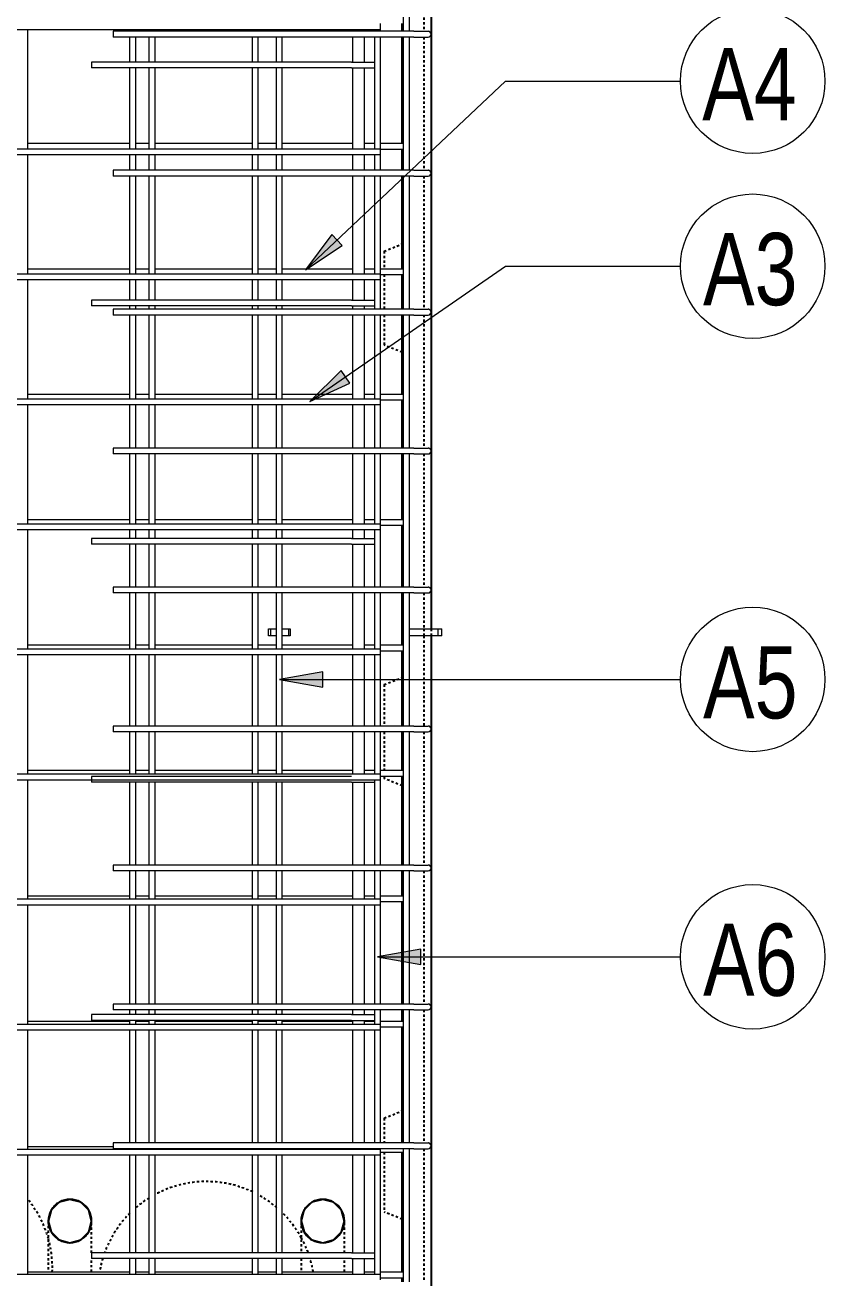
# Model space of a CAD drawing. Header units: millimetres. Extents: x -1209 to 17985, y -2296 to 18684.
# Drawn here: x 2027 to 3134, y -324 to 1411 of the extents above; entities that cross this region are included whole.
import ezdxf

# ---------------------------------------------------------------- set-up
doc = ezdxf.new("R2010")
doc.units = ezdxf.units.MM
doc.linetypes.add('Dash', pattern=[6.36, 3.18, -3.18])
for name, color, linetype, lineweight in [('A-GENM', 13, 'Continuous', 18), ('A-WALL', 113, 'Continuous', 25), ('A-WALL-HDLN', 110, 'Dash', 25), ('S-RBAR', 171, 'Continuous', 18), ('S-RBAR-IDEN', 171, 'Continuous', 9)]:
    doc.layers.add(name, color=color, linetype=linetype, lineweight=lineweight)
doc.styles.add('Nirmala UI Semilight', font='NirmalaS.ttf', dxfattribs={"width": 0.8, "height": 100})

# ---------------------------------------------------------------- blocks, each defined once
blk = doc.blocks.new('RR spread anchor face based - RR-SA-2_5-150-V1-Elevation Front Copy 1')
at = {"layer": 'A-GENM'}
for p, q in [((2363.8, 3050), (2366.3, 3050)), ((2363.8, 3040), (2363.8, 3050)), ((2366.3, 3040), (2363.8, 3040)), ((2366.3, 3050), (2374.7, 3050)), ((2366.3, 3050), (2366.3, 3040)), ((2374.7, 3040), (2366.3, 3040)), ((2382.7, 3050), (2391.3, 3050)), ((2391.3, 3040), (2382.7, 3040)), ((2391.3, 3050), (2393.8, 3050)), ((2391.3, 3050), (2391.3, 3040)), ((2393.8, 3040), (2391.3, 3040)), ((2393.8, 3050), (2393.8, 3040))]:
    blk.add_line(p, q, dxfattribs=at)
blk = doc.blocks.new('RR spread anchor face based - RR-SA-3_0-200-1726827-Elevation Front Copy 1')
at = {"layer": 'A-GENM'}
for p, q in [((2548.8, 3050), (2550.8, 3050)), ((2550.8, 3040), (2548.8, 3040)), ((2558.8, 3050), (2598.8, 3050)), ((2598.8, 3040), (2558.8, 3040)), ((2598.8, 3050), (2603.8, 3050)), ((2598.8, 3040), (2598.8, 3050)), ((2603.8, 3040), (2598.8, 3040)), ((2603.8, 3040), (2603.8, 3050))]:
    blk.add_line(p, q, dxfattribs=at)
blk = doc.blocks.new('M_Rebar Tag_rfa Dimension - ARROW-793927-Elevation Front Copy 1')
at = {"layer": 'S-RBAR-IDEN'}
blk.add_circle((342.6, -931.6), 100, dxfattribs=at)

msp = doc.modelspace()

# ---------------------------------------------------------------- hatches: boundary and pattern name
at = {"layer": 'S-RBAR-IDEN'}
for points in [[(2414.87689, 1071.75264), (2465.80796, 1105.18846), (2451.30072, 1120.59149)], [(2420.96792, 889.53058), (2476.35432, 914.91314), (2464.33277, 932.32565)], [(2378.68346, 504.65906), (2438.68346, 494.07944), (2438.68346, 515.23868)], [(2514.80383, 120.65941), (2574.80383, 110.07979), (2574.80383, 131.23902)]]:
    msp.add_hatch(color=256, dxfattribs=at).paths.add_polyline_path(points)

# ---------------------------------------------------------------- linework, layer by layer
at = {"layer": 'A-WALL'}
for p, q in [((2588.80383, 1590), (2588.80383, 574.9)), ((2548.80383, 1401.84888), (2548.80383, 1412.486)), ((2548.80383, 1246.89312), (2548.80383, 1393.84888)), ((2548.80383, 1209.50253), (2548.80383, 1238.89312)), ((2548.80383, 1073.30025), (2548.80383, 1201.50253)), ((2548.80383, 1017.15619), (2548.80383, 1065.30025)), ((2548.80383, 899.70737), (2548.80383, 1009.15619)), ((2548.80383, 824.80984), (2548.80383, 891.70737)), ((2548.80383, 726.1145), (2548.80383, 816.80984)), ((2548.80383, 632.46349), (2548.80383, 718.1145)), ((2548.80383, 552.52162), (2548.80383, 624.46349)), ((2588.80383, 564.9), (2588.80383, -875.1)), ((2548.80383, 440.11714), (2548.80383, 544.52162)), ((2548.80383, 378.92875), (2548.80383, 432.11714)), ((2548.80383, 247.77079), (2548.80383, 370.92875)), ((2548.80383, 205.33587), (2548.80383, 239.77079)), ((2548.80383, 55.42444), (2548.80383, 197.33587)), ((2548.80383, 31.743), (2548.80383, 47.42444)), ((2548.80383, -136.92191), (2548.80383, 23.743)), ((2548.80383, -315.44275), (2548.80383, -149.84988)), ((2548.80383, -329.26826), (2548.80383, -323.44275))]:
    msp.add_line(p, q, dxfattribs=at)
at = {"layer": 'A-WALL', "flags": 128}
for points in [[(2088.8071, -215), (2073.77259, -219.03919), (2062.78657, -230.06909), (2058.8071, -245)], [(2118.8071, -245), (2114.76791, -229.96549), (2103.73801, -218.97947), (2088.8071, -215)], [(2438.8071, -215), (2423.77259, -219.03919), (2412.78657, -230.06909), (2408.8071, -245)], [(2468.8071, -245), (2464.76791, -229.96549), (2453.73801, -218.97947), (2438.8071, -215)], [(2058.8071, -245), (2062.84629, -260.03451), (2073.87619, -271.02053), (2088.8071, -275)], [(2088.8071, -275), (2103.84161, -270.96081), (2114.82763, -259.93091), (2118.8071, -245)], [(2118.8071, -250.06082), (2118.8071, -245.13838), (2118.8071, -245)], [(2408.8071, -245), (2412.84629, -260.03451), (2423.87619, -271.02053), (2438.8071, -275)], [(2438.8071, -275), (2453.84161, -270.96081), (2464.82763, -259.93091), (2468.8071, -245)], [(2468.8071, -250.06082), (2468.8071, -245.13838), (2468.8071, -245)]]:
    msp.add_lwpolyline(points, dxfattribs=at)
at = {"layer": 'A-WALL'}
for centre, start, end in [((2088.8071, -245), 120.83030229, 149.6053058), ((2088.8071, -245), 90.72252687, 119.42229601), ((2088.8071, -245), 61.01869337, 89.26639009), ((2088.8071, -245), 30.83105155, 59.6045335), ((2438.8071, -245), 120.83030229, 149.6053058), ((2438.8071, -245), 90.72252687, 119.42229601), ((2438.8071, -245), 61.01869337, 89.26639009), ((2438.8071, -245), 30.83105155, 59.6045335), ((2088.8071, -245), 150.6727618, 179.61937532), ((2088.8071, -245), 0.3777518, 29.77056829), ((2438.8071, -245), 150.6727618, 179.61937532), ((2438.8071, -245), 0.3777518, 29.77056829), ((2088.8071, -245), 180.42457698, 209.72326815), ((2088.8071, -245), 330.71898335, 359.57221129), ((2438.8071, -245), 180.42457698, 209.72326815), ((2438.8071, -245), 330.71898335, 359.57221129), ((2088.8071, -245), 210.81300667, 239.62313313), ((2088.8071, -245), 241.01713814, 269.26797703), ((2088.8071, -245), 270.72093746, 299.42390155), ((2088.8071, -245), 300.81202935, 329.6241405), ((2438.8071, -245), 210.81300667, 239.62313313), ((2438.8071, -245), 241.01713814, 269.26797703), ((2438.8071, -245), 270.72093746, 299.42390155), ((2438.8071, -245), 300.81202935, 329.6241405)]:
    msp.add_arc(centre, 30, start, end, dxfattribs=at)
at = {"layer": 'A-WALL-HDLN'}
for p, q in [((2578.80125, 1586.19523), (2578.80125, 1401.84888)), ((2578.80125, 1393.84888), (2578.80125, 1209.50253)), ((2578.80125, 1201.50253), (2578.80125, 1017.15619)), ((2523.80383, 1097.5), (2548.75422, 1107.48016)), ((2523.80383, 1097.5), (2523.80383, 1073.30025)), ((2523.80383, 1065.30025), (2523.80383, 1017.15619)), ((2523.80383, 1009.15619), (2523.80383, 967.5)), ((2578.80125, 1009.15619), (2578.80125, 824.80984)), ((2548.75422, 957.51984), (2523.80383, 967.5)), ((2578.80125, 816.80984), (2578.80125, 632.46349)), ((2578.80125, 624.46349), (2578.80125, 574.94961)), ((2578.80125, 574.85039), (2578.80125, 564.94961)), ((2588.80383, 574.85039), (2588.80383, 564.94961)), ((2578.80125, 564.85039), (2578.80125, 440.11714)), ((2523.80383, 497.5), (2548.75422, 507.48016)), ((2523.80383, 497.5), (2523.80383, 440.11714)), ((2523.80383, 432.11714), (2523.80383, 378.92875)), ((2578.80125, 432.11714), (2578.80125, 247.77079)), ((2523.80383, 370.92875), (2523.80383, 367.5)), ((2548.75422, 357.51984), (2523.80383, 367.5)), ((2578.80125, 239.77079), (2578.80125, 55.42444)), ((2578.80125, 47.42444), (2578.80125, -136.92191)), ((2523.80383, -102.5), (2548.75422, -92.51984)), ((2523.80383, -102.5), (2523.80383, -136.92191)), ((2523.80383, -149.84988), (2523.80383, -232.5)), ((2578.80125, -144.92191), (2578.80125, -329.26826)), ((2548.75422, -242.48016), (2523.80383, -232.5))]:
    msp.add_line(p, q, dxfattribs=at)
at = {"layer": 'A-WALL-HDLN', "flags": 128}
for points in [[(2058.8071, -245.38007), (2058.8071, -249.10169), (2058.8071, -261.03291), (2058.8071, -279.70613), (2058.8071, -303.41931), (2058.8071, -315.44275)], [(2118.8071, -288.93934), (2118.8071, -283.7275), (2118.8071, -263.98882), (2118.8071, -250.72272), (2118.8071, -250.06314)], [(2408.8071, -245.38007), (2408.8071, -249.10169), (2408.8071, -261.03291), (2408.8071, -279.70613), (2408.8071, -288.93934)], [(2468.8071, -288.93934), (2468.8071, -283.7275), (2468.8071, -263.98882), (2468.8071, -250.72272), (2468.8071, -250.06314)], [(2118.8071, -315.44275), (2118.8071, -308.13961), (2118.8071, -296.93934)], [(2408.8071, -296.93934), (2408.8071, -303.41931), (2408.8071, -315.44275)], [(2468.8071, -315.44275), (2468.8071, -308.13961), (2468.8071, -296.93934)]]:
    msp.add_lwpolyline(points, dxfattribs=at)
at = {"layer": 'A-WALL-HDLN'}
for centre, start, end in [((2277.64454, -340.35275), 64.68296291, 118.37526649), ((1914.41051, -309.94055), 15.52291922, 38.72874407), ((2277.64454, -340.35275), 121.97069946, 130.98376342), ((2277.64454, -340.35275), 49.35866873, 61.36595141), ((2277.64454, -340.35275), 135, 159.77962109), ((2277.64454, -340.35275), 28.77014429, 45.49592703), ((1914.41051, -309.94055), 0, 15.46262192), ((2277.64454, -340.35275), 20.22037891, 28.70984699), ((1914.41051, -309.94055), 357.87411267, 0), ((2277.64454, -340.35275), 163.09663258, 170.37551466), ((2277.64454, -340.35275), 9.62448534, 16.90336742)]:
    msp.add_arc(centre, 150, start, end, dxfattribs=at)
at = {"layer": 'S-RBAR'}
for p, q in [((2550.80383, 1401.84888), (2550.80383, 1586.19523)), ((2558.80383, 1401.84888), (2558.80383, 1586.19523)), ((2518.80383, 1404.46235), (2518.80383, 1412.46235)), ((1547.88007, 1404.46235), (2518.80383, 1404.46235)), ((2030.44272, 1239.37095), (2030.44272, 1404.46235)), ((2564.80383, 1401.84888), (2148.80383, 1401.84888)), ((2148.80383, 1401.84888), (2148.80383, 1393.84888)), ((2564.80383, 1393.84888), (2148.80383, 1393.84888)), ((2171.89642, 1401.84888), (2171.89642, 1404.46235)), ((2171.89642, 1359.3102), (2171.89642, 1393.84888)), ((2179.89642, 1401.84888), (2179.89642, 1404.46235)), ((2179.89642, 1359.3102), (2179.89642, 1393.84888)), ((2198.56309, 1401.84888), (2198.56309, 1404.46235)), ((2198.56309, 1359.3102), (2198.56309, 1393.84888)), ((2206.56309, 1401.84888), (2206.56309, 1404.46235)), ((2206.56309, 1359.3102), (2206.56309, 1393.84888)), ((2341.35013, 1401.84888), (2341.35013, 1404.46235)), ((2341.35013, 1359.3102), (2341.35013, 1393.84888)), ((2349.35013, 1401.84888), (2349.35013, 1404.46235)), ((2349.35013, 1359.3102), (2349.35013, 1393.84888)), ((2374.68346, 1401.84888), (2374.68346, 1404.46235)), ((2374.68346, 1359.3102), (2374.68346, 1393.84888)), ((2382.68346, 1401.84888), (2382.68346, 1404.46235)), ((2382.68346, 1359.3102), (2382.68346, 1393.84888)), ((2480.54964, 1401.84888), (2480.54964, 1404.46235)), ((2480.54964, 1359.3102), (2480.54964, 1393.84888)), ((2496.54964, 1401.84888), (2496.54964, 1404.46235)), ((2496.54964, 1359.3102), (2496.54964, 1393.84888)), ((2510.80383, 1401.84888), (2510.80383, 1404.46235)), ((2510.80383, 1239.37095), (2510.80383, 1393.84888)), ((2518.80383, 1401.84888), (2518.80383, 1404.46235)), ((2518.80383, 1239.37095), (2518.80383, 1393.84888)), ((2550.80383, 1209.50253), (2550.80383, 1393.84888)), ((2558.80383, 1209.50253), (2558.80383, 1393.84888)), ((2564.80383, 1401.84888), (2584.80383, 1401.84888)), ((2564.80383, 1393.84888), (2584.80383, 1393.84888)), ((2478.80383, 1359.3102), (2118.80383, 1359.3102)), ((2118.80383, 1359.3102), (2118.80383, 1351.3102)), ((2478.80383, 1359.3102), (2511.46261, 1359.3102)), ((2478.80383, 1351.3102), (2118.80383, 1351.3102)), ((2171.89642, 1239.37095), (2171.89642, 1351.3102)), ((2179.89642, 1239.37095), (2179.89642, 1351.3102)), ((2198.56309, 1239.37095), (2198.56309, 1351.3102)), ((2206.56309, 1239.37095), (2206.56309, 1351.3102)), ((2341.35013, 1239.37095), (2341.35013, 1351.3102)), ((2349.35013, 1239.37095), (2349.35013, 1351.3102)), ((2374.68346, 1239.37095), (2374.68346, 1351.3102)), ((2382.68346, 1239.37095), (2382.68346, 1351.3102)), ((2478.80383, 1351.3102), (2511.46261, 1351.3102)), ((2480.54964, 1239.37095), (2480.54964, 1351.3102)), ((2496.54964, 1239.37095), (2496.54964, 1351.3102)), ((1540.80383, 1239.37095), (2518.80383, 1239.37095)), ((1546.97699, 1231.37095), (2518.80383, 1231.37095)), ((2030.44272, 1246.89312), (2171.89642, 1246.89312)), ((2030.44272, 1066.27955), (2030.44272, 1231.37095)), ((2171.89642, 1209.50253), (2171.89642, 1231.37095)), ((2179.89642, 1246.89312), (2198.56309, 1246.89312)), ((2179.89642, 1209.50253), (2179.89642, 1231.37095)), ((2198.56309, 1209.50253), (2198.56309, 1231.37095)), ((2206.56309, 1246.89312), (2341.35013, 1246.89312)), ((2206.56309, 1209.50253), (2206.56309, 1231.37095)), ((2341.35013, 1209.50253), (2341.35013, 1231.37095)), ((2349.35013, 1246.89312), (2374.68346, 1246.89312)), ((2349.35013, 1209.50253), (2349.35013, 1231.37095)), ((2374.68346, 1209.50253), (2374.68346, 1231.37095)), ((2382.68346, 1246.89312), (2480.54964, 1246.89312)), ((2382.68346, 1209.50253), (2382.68346, 1231.37095)), ((2480.54964, 1209.50253), (2480.54964, 1231.37095)), ((2496.54964, 1246.89312), (2510.80383, 1246.89312)), ((2496.54964, 1209.50253), (2496.54964, 1231.37095)), ((2510.80383, 1209.50253), (2510.80383, 1231.37095)), ((2518.80383, 1246.89312), (2550.80383, 1246.89312)), ((2518.80383, 1231.37095), (2518.80383, 1239.37095)), ((2518.80383, 1238.89312), (2550.80383, 1238.89312)), ((2518.80383, 1209.50253), (2518.80383, 1231.37095)), ((2564.80383, 1209.50253), (2148.80383, 1209.50253)), ((2148.80383, 1209.50253), (2148.80383, 1201.50253)), ((2564.80383, 1201.50253), (2148.80383, 1201.50253)), ((2171.89642, 1066.27955), (2171.89642, 1201.50253)), ((2179.89642, 1066.27955), (2179.89642, 1201.50253)), ((2198.56309, 1066.27955), (2198.56309, 1201.50253)), ((2206.56309, 1066.27955), (2206.56309, 1201.50253)), ((2341.35013, 1066.27955), (2341.35013, 1201.50253)), ((2349.35013, 1066.27955), (2349.35013, 1201.50253)), ((2374.68346, 1066.27955), (2374.68346, 1201.50253)), ((2382.68346, 1066.27955), (2382.68346, 1201.50253)), ((2480.54964, 1066.27955), (2480.54964, 1201.50253)), ((2496.54964, 1066.27955), (2496.54964, 1201.50253)), ((2510.80383, 1066.27955), (2510.80383, 1201.50253)), ((2518.80383, 1066.27955), (2518.80383, 1201.50253)), ((2550.80383, 1017.15619), (2550.80383, 1201.50253)), ((2558.80383, 1017.15619), (2558.80383, 1201.50253)), ((2564.80383, 1209.50253), (2584.80383, 1209.50253)), ((2564.80383, 1201.50253), (2584.80383, 1201.50253)), ((1540.80383, 1066.27955), (2518.80383, 1066.27955)), ((1540.80383, 1058.27955), (2518.80383, 1058.27955)), ((2030.44272, 1073.30025), (2171.89642, 1073.30025)), ((2030.44272, 893.18816), (2030.44272, 1058.27955)), ((2171.89642, 1029.66029), (2171.89642, 1058.27955)), ((2179.89642, 1073.30025), (2198.56309, 1073.30025)), ((2179.89642, 1029.66029), (2179.89642, 1058.27955)), ((2198.56309, 1029.66029), (2198.56309, 1058.27955)), ((2206.56309, 1073.30025), (2341.35013, 1073.30025)), ((2206.56309, 1029.66029), (2206.56309, 1058.27955)), ((2341.35013, 1029.66029), (2341.35013, 1058.27955)), ((2349.35013, 1073.30025), (2374.68346, 1073.30025)), ((2349.35013, 1029.66029), (2349.35013, 1058.27955)), ((2374.68346, 1029.66029), (2374.68346, 1058.27955)), ((2382.68346, 1073.30025), (2480.54964, 1073.30025)), ((2382.68346, 1029.66029), (2382.68346, 1058.27955)), ((2480.54964, 1029.66029), (2480.54964, 1058.27955)), ((2496.54964, 1073.30025), (2510.80383, 1073.30025)), ((2496.54964, 1029.66029), (2496.54964, 1058.27955)), ((2510.80383, 1017.15619), (2510.80383, 1058.27955)), ((2518.80383, 1073.30025), (2550.80383, 1073.30025)), ((2518.80383, 1058.27955), (2518.80383, 1066.27955)), ((2518.80383, 1065.30025), (2550.80383, 1065.30025)), ((2518.80383, 1017.15619), (2518.80383, 1058.27955)), ((2478.80383, 1029.66029), (2118.80383, 1029.66029)), ((2118.80383, 1029.66029), (2118.80383, 1021.66029)), ((2478.80383, 1029.66029), (2511.46261, 1029.66029)), ((2478.80383, 1021.66029), (2118.80383, 1021.66029)), ((2564.80383, 1017.15619), (2148.80383, 1017.15619)), ((2148.80383, 1017.15619), (2148.80383, 1009.15619)), ((2564.80383, 1009.15619), (2148.80383, 1009.15619)), ((2171.89642, 1017.15619), (2171.89642, 1021.66029)), ((2171.89642, 893.18816), (2171.89642, 1009.15619)), ((2179.89642, 1017.15619), (2179.89642, 1021.66029)), ((2179.89642, 893.18816), (2179.89642, 1009.15619)), ((2198.56309, 1017.15619), (2198.56309, 1021.66029)), ((2198.56309, 893.18816), (2198.56309, 1009.15619)), ((2206.56309, 1017.15619), (2206.56309, 1021.66029)), ((2206.56309, 893.18816), (2206.56309, 1009.15619)), ((2341.35013, 1017.15619), (2341.35013, 1021.66029)), ((2341.35013, 893.18816), (2341.35013, 1009.15619)), ((2349.35013, 1017.15619), (2349.35013, 1021.66029)), ((2349.35013, 893.18816), (2349.35013, 1009.15619)), ((2374.68346, 1017.15619), (2374.68346, 1021.66029)), ((2374.68346, 893.18816), (2374.68346, 1009.15619)), ((2382.68346, 1017.15619), (2382.68346, 1021.66029)), ((2382.68346, 893.18816), (2382.68346, 1009.15619)), ((2478.80383, 1021.66029), (2511.46261, 1021.66029)), ((2480.54964, 1017.15619), (2480.54964, 1021.66029)), ((2480.54964, 893.18816), (2480.54964, 1009.15619)), ((2496.54964, 1017.15619), (2496.54964, 1021.66029)), ((2496.54964, 893.18816), (2496.54964, 1009.15619)), ((2510.80383, 893.18816), (2510.80383, 1009.15619)), ((2518.80383, 893.18816), (2518.80383, 1009.15619)), ((2550.80383, 824.80984), (2550.80383, 1009.15619)), ((2558.80383, 824.80984), (2558.80383, 1009.15619)), ((2564.80383, 1017.15619), (2584.80383, 1017.15619)), ((2564.80383, 1009.15619), (2584.80383, 1009.15619)), ((1540.80383, 893.18816), (2518.80383, 893.18816)), ((1540.80383, 885.18816), (2518.80383, 885.18816)), ((2030.44272, 899.70737), (2171.89642, 899.70737)), ((2030.44272, 720.09676), (2030.44272, 885.18816)), ((2171.89642, 824.80984), (2171.89642, 885.18816)), ((2179.89642, 899.70737), (2198.56309, 899.70737)), ((2179.89642, 824.80984), (2179.89642, 885.18816)), ((2198.56309, 824.80984), (2198.56309, 885.18816)), ((2206.56309, 899.70737), (2341.35013, 899.70737)), ((2206.56309, 824.80984), (2206.56309, 885.18816)), ((2341.35013, 824.80984), (2341.35013, 885.18816)), ((2349.35013, 899.70737), (2374.68346, 899.70737)), ((2349.35013, 824.80984), (2349.35013, 885.18816)), ((2374.68346, 824.80984), (2374.68346, 885.18816)), ((2382.68346, 899.70737), (2480.54964, 899.70737)), ((2382.68346, 824.80984), (2382.68346, 885.18816)), ((2480.54964, 824.80984), (2480.54964, 885.18816)), ((2496.54964, 899.70737), (2510.80383, 899.70737)), ((2496.54964, 824.80984), (2496.54964, 885.18816)), ((2510.80383, 824.80984), (2510.80383, 885.18816)), ((2518.80383, 899.70737), (2550.80383, 899.70737)), ((2518.80383, 885.18816), (2518.80383, 893.18816)), ((2518.80383, 891.70737), (2550.80383, 891.70737)), ((2518.80383, 824.80984), (2518.80383, 885.18816)), ((2564.80383, 824.80984), (2148.80383, 824.80984)), ((2148.80383, 824.80984), (2148.80383, 816.80984)), ((2564.80383, 816.80984), (2148.80383, 816.80984)), ((2171.89642, 720.09676), (2171.89642, 816.80984)), ((2179.89642, 720.09676), (2179.89642, 816.80984)), ((2198.56309, 720.09676), (2198.56309, 816.80984)), ((2206.56309, 720.09676), (2206.56309, 816.80984)), ((2341.35013, 720.09676), (2341.35013, 816.80984)), ((2349.35013, 720.09676), (2349.35013, 816.80984)), ((2374.68346, 720.09676), (2374.68346, 816.80984)), ((2382.68346, 720.09676), (2382.68346, 816.80984)), ((2480.54964, 720.09676), (2480.54964, 816.80984)), ((2496.54964, 720.09676), (2496.54964, 816.80984)), ((2510.80383, 720.09676), (2510.80383, 816.80984)), ((2518.80383, 720.09676), (2518.80383, 816.80984)), ((2550.80383, 632.46349), (2550.80383, 816.80984)), ((2558.80383, 632.46349), (2558.80383, 816.80984)), ((2564.80383, 824.80984), (2584.80383, 824.80984)), ((2564.80383, 816.80984), (2584.80383, 816.80984)), ((1540.80383, 720.09676), (2518.80383, 720.09676)), ((1540.80383, 712.09676), (2518.80383, 712.09676)), ((2030.44272, 726.1145), (2171.89642, 726.1145)), ((2030.44272, 547.00536), (2030.44272, 712.09676)), ((2171.89642, 700.01039), (2171.89642, 712.09676)), ((2179.89642, 726.1145), (2198.56309, 726.1145)), ((2179.89642, 700.01039), (2179.89642, 712.09676)), ((2198.56309, 700.01039), (2198.56309, 712.09676)), ((2206.56309, 726.1145), (2341.35013, 726.1145)), ((2206.56309, 700.01039), (2206.56309, 712.09676)), ((2341.35013, 700.01039), (2341.35013, 712.09676)), ((2349.35013, 726.1145), (2374.68346, 726.1145)), ((2349.35013, 700.01039), (2349.35013, 712.09676)), ((2374.68346, 700.01039), (2374.68346, 712.09676)), ((2382.68346, 726.1145), (2480.54964, 726.1145)), ((2382.68346, 700.01039), (2382.68346, 712.09676)), ((2480.54964, 700.01039), (2480.54964, 712.09676)), ((2496.54964, 726.1145), (2510.80383, 726.1145)), ((2496.54964, 700.01039), (2496.54964, 712.09676)), ((2510.80383, 632.46349), (2510.80383, 712.09676)), ((2518.80383, 726.1145), (2550.80383, 726.1145)), ((2518.80383, 712.09676), (2518.80383, 720.09676)), ((2518.80383, 718.1145), (2550.80383, 718.1145)), ((2518.80383, 632.46349), (2518.80383, 712.09676)), ((2478.80383, 700.01039), (2118.80383, 700.01039)), ((2118.80383, 700.01039), (2118.80383, 692.01039)), ((2478.80383, 700.01039), (2511.46261, 700.01039)), ((2478.80383, 692.01039), (2118.80383, 692.01039)), ((2171.89642, 632.46349), (2171.89642, 692.01039)), ((2179.89642, 632.46349), (2179.89642, 692.01039)), ((2198.56309, 632.46349), (2198.56309, 692.01039)), ((2206.56309, 632.46349), (2206.56309, 692.01039)), ((2341.35013, 632.46349), (2341.35013, 692.01039)), ((2349.35013, 632.46349), (2349.35013, 692.01039)), ((2374.68346, 632.46349), (2374.68346, 692.01039)), ((2382.68346, 632.46349), (2382.68346, 692.01039)), ((2478.80383, 692.01039), (2511.46261, 692.01039)), ((2480.54964, 632.46349), (2480.54964, 691.73298)), ((2496.54964, 632.46349), (2496.54964, 691.73298)), ((2564.80383, 632.46349), (2148.80383, 632.46349)), ((2148.80383, 632.46349), (2148.80383, 624.46349)), ((2564.80383, 624.46349), (2148.80383, 624.46349)), ((2171.89642, 547.00536), (2171.89642, 624.46349)), ((2179.89642, 547.00536), (2179.89642, 624.46349)), ((2198.56309, 547.00536), (2198.56309, 624.46349)), ((2206.56309, 547.00536), (2206.56309, 624.46349)), ((2341.35013, 547.00536), (2341.35013, 624.46349)), ((2349.35013, 547.00536), (2349.35013, 624.46349)), ((2374.68346, 547.00536), (2374.68346, 624.46349)), ((2382.68346, 547.00536), (2382.68346, 624.46349)), ((2480.54964, 547.00536), (2480.54964, 624.46349)), ((2496.54964, 547.00536), (2496.54964, 624.46349)), ((2510.80383, 547.00536), (2510.80383, 624.46349)), ((2518.80383, 547.00536), (2518.80383, 624.46349)), ((2550.80383, 440.11714), (2550.80383, 624.46349)), ((2558.80383, 440.11714), (2558.80383, 624.46349)), ((2564.80383, 632.46349), (2584.80383, 632.46349)), ((2564.80383, 624.46349), (2584.80383, 624.46349)), ((1540.80383, 547.00536), (2518.80383, 547.00536)), ((1540.80383, 539.00536), (2518.80383, 539.00536)), ((2030.44272, 552.52162), (2171.89642, 552.52162)), ((2030.44272, 373.91397), (2030.44272, 539.00536)), ((2171.89642, 440.11714), (2171.89642, 539.00536)), ((2179.89642, 552.52162), (2198.56309, 552.52162)), ((2179.89642, 440.11714), (2179.89642, 539.00536)), ((2198.56309, 440.11714), (2198.56309, 539.00536)), ((2206.56309, 552.52162), (2341.35013, 552.52162)), ((2206.56309, 440.11714), (2206.56309, 539.00536)), ((2341.35013, 440.11714), (2341.35013, 539.00536)), ((2349.35013, 552.52162), (2374.68346, 552.52162)), ((2349.35013, 440.11714), (2349.35013, 539.00536)), ((2374.68346, 440.11714), (2374.68346, 539.00536)), ((2382.68346, 552.52162), (2480.54964, 552.52162)), ((2382.68346, 440.11714), (2382.68346, 539.00536)), ((2480.54964, 440.11714), (2480.54964, 539.00536)), ((2496.54964, 552.52162), (2510.80383, 552.52162)), ((2496.54964, 440.11714), (2496.54964, 539.00536)), ((2510.80383, 440.11714), (2510.80383, 539.00536)), ((2518.80383, 552.52162), (2550.80383, 552.52162)), ((2518.80383, 539.00536), (2518.80383, 547.00536)), ((2518.80383, 544.52162), (2550.80383, 544.52162)), ((2518.80383, 440.11714), (2518.80383, 539.00536)), ((2564.80383, 440.11714), (2148.80383, 440.11714)), ((2148.80383, 440.11714), (2148.80383, 432.11714)), ((2564.80383, 440.11714), (2584.80383, 440.11714)), ((2564.80383, 432.11714), (2148.80383, 432.11714)), ((2171.89642, 373.91397), (2171.89642, 432.11714)), ((2179.89642, 373.91397), (2179.89642, 432.11714)), ((2198.56309, 373.91397), (2198.56309, 432.11714)), ((2206.56309, 373.91397), (2206.56309, 432.11714)), ((2341.35013, 373.91397), (2341.35013, 432.11714)), ((2349.35013, 373.91397), (2349.35013, 432.11714)), ((2374.68346, 373.91397), (2374.68346, 432.11714)), ((2382.68346, 373.91397), (2382.68346, 432.11714)), ((2480.54964, 373.91397), (2480.54964, 432.11714)), ((2496.54964, 373.91397), (2496.54964, 432.11714)), ((2510.80383, 373.91397), (2510.80383, 432.11714)), ((2518.80383, 373.91397), (2518.80383, 432.11714)), ((2550.80383, 247.77079), (2550.80383, 432.11714)), ((2558.80383, 247.77079), (2558.80383, 432.11714)), ((2564.80383, 432.11714), (2584.80383, 432.11714)), ((1540.80383, 373.91397), (2518.80383, 373.91397)), ((1540.80383, 365.91397), (2518.80383, 365.91397)), ((2030.44272, 378.92875), (2171.89642, 378.92875)), ((2030.44272, 200.82257), (2030.44272, 365.91397)), ((2478.80383, 370.36048), (2118.80383, 370.36048)), ((2118.80383, 370.36048), (2118.80383, 362.36048)), ((2179.89642, 378.92875), (2198.56309, 378.92875)), ((2206.56309, 378.92875), (2341.35013, 378.92875)), ((2349.35013, 378.92875), (2374.68346, 378.92875)), ((2382.68346, 378.92875), (2480.54964, 378.92875)), ((2496.54964, 378.92875), (2510.80383, 378.92875)), ((2510.80383, 247.77079), (2510.80383, 365.91397)), ((2518.80383, 378.92875), (2550.80383, 378.92875)), ((2518.80383, 365.91397), (2518.80383, 373.91397)), ((2518.80383, 370.92875), (2550.80383, 370.92875)), ((2518.80383, 247.77079), (2518.80383, 365.91397)), ((2478.80383, 362.36048), (2118.80383, 362.36048)), ((2171.89642, 247.77079), (2171.89642, 362.36048)), ((2179.89642, 247.77079), (2179.89642, 362.36048)), ((2198.56309, 247.77079), (2198.56309, 362.36048)), ((2206.56309, 247.77079), (2206.56309, 362.36048)), ((2341.35013, 247.77079), (2341.35013, 362.36048)), ((2349.35013, 247.77079), (2349.35013, 362.36048)), ((2374.68346, 247.77079), (2374.68346, 362.36048)), ((2382.68346, 247.77079), (2382.68346, 362.36048)), ((2478.80383, 362.36048), (2511.46261, 362.36048)), ((2480.54964, 247.77079), (2480.54964, 362.36048)), ((2496.54964, 247.77079), (2496.54964, 362.36048)), ((2564.80383, 247.77079), (2148.80383, 247.77079)), ((2148.80383, 247.77079), (2148.80383, 239.77079)), ((2564.80383, 247.77079), (2584.80383, 247.77079)), ((2564.80383, 239.77079), (2148.80383, 239.77079)), ((2171.89642, 200.82257), (2171.89642, 239.77079)), ((2179.89642, 200.82257), (2179.89642, 239.77079)), ((2198.56309, 200.82257), (2198.56309, 239.77079)), ((2206.56309, 200.82257), (2206.56309, 239.77079)), ((2341.35013, 200.82257), (2341.35013, 239.77079)), ((2349.35013, 200.82257), (2349.35013, 239.77079)), ((2374.68346, 200.82257), (2374.68346, 239.77079)), ((2382.68346, 200.82257), (2382.68346, 239.77079)), ((2480.54964, 200.82257), (2480.54964, 239.77079)), ((2496.54964, 200.82257), (2496.54964, 239.77079)), ((2510.80383, 200.82257), (2510.80383, 239.77079)), ((2518.80383, 200.82257), (2518.80383, 239.77079)), ((2550.80383, 55.42444), (2550.80383, 239.77079)), ((2558.80383, 55.42444), (2558.80383, 239.77079)), ((2564.80383, 239.77079), (2584.80383, 239.77079)), ((1540.80383, 200.82257), (2518.80383, 200.82257)), ((1540.80383, 192.82257), (2518.80383, 192.82257)), ((2030.44272, 205.33587), (2171.89642, 205.33587)), ((2030.44272, 27.73117), (2030.44272, 192.82257)), ((2171.89642, 55.42444), (2171.89642, 192.82257)), ((2179.89642, 205.33587), (2198.56309, 205.33587)), ((2179.89642, 55.42444), (2179.89642, 192.82257)), ((2198.56309, 55.42444), (2198.56309, 192.82257)), ((2206.56309, 205.33587), (2341.35013, 205.33587)), ((2206.56309, 55.42444), (2206.56309, 192.82257)), ((2341.35013, 55.42444), (2341.35013, 192.82257)), ((2349.35013, 205.33587), (2374.68346, 205.33587)), ((2349.35013, 55.42444), (2349.35013, 192.82257)), ((2374.68346, 55.42444), (2374.68346, 192.82257)), ((2382.68346, 205.33587), (2480.54964, 205.33587)), ((2382.68346, 55.42444), (2382.68346, 192.82257)), ((2480.54964, 55.42444), (2480.54964, 192.82257)), ((2496.54964, 205.33587), (2510.80383, 205.33587)), ((2496.54964, 55.42444), (2496.54964, 192.82257)), ((2510.80383, 55.42444), (2510.80383, 192.82257)), ((2518.80383, 205.33587), (2550.80383, 205.33587)), ((2518.80383, 192.82257), (2518.80383, 200.82257)), ((2518.80383, 197.33587), (2550.80383, 197.33587)), ((2518.80383, 55.42444), (2518.80383, 192.82257)), ((2564.80383, 55.42444), (2148.80383, 55.42444)), ((2148.80383, 55.42444), (2148.80383, 47.42444)), ((2564.80383, 55.42444), (2584.80383, 55.42444)), ((2478.80383, 40.71057), (2118.80383, 40.71057)), ((2118.80383, 40.71057), (2118.80383, 32.71057)), ((2564.80383, 47.42444), (2148.80383, 47.42444)), ((2171.89642, 40.71057), (2171.89642, 47.42444)), ((2179.89642, 40.71057), (2179.89642, 47.42444)), ((2198.56309, 40.71057), (2198.56309, 47.42444)), ((2206.56309, 40.71057), (2206.56309, 47.42444)), ((2341.35013, 40.71057), (2341.35013, 47.42444)), ((2349.35013, 40.71057), (2349.35013, 47.42444)), ((2374.68346, 40.71057), (2374.68346, 47.42444)), ((2382.68346, 40.71057), (2382.68346, 47.42444)), ((2478.80383, 40.71057), (2511.46261, 40.71057)), ((2480.54964, 40.71057), (2480.54964, 47.42444)), ((2496.54964, 40.71057), (2496.54964, 47.42444)), ((2510.80383, 27.73117), (2510.80383, 47.42444)), ((2518.80383, 27.73117), (2518.80383, 47.42444)), ((2550.80383, -136.92191), (2550.80383, 47.42444)), ((2558.80383, -136.92191), (2558.80383, 47.42444)), ((2564.80383, 47.42444), (2584.80383, 47.42444)), ((1534.97475, 19.73117), (2518.80383, 19.73117)), ((1535.95702, 27.73117), (2518.80383, 27.73117)), ((2030.44272, 31.743), (2171.89642, 31.743)), ((2030.44272, -145.36022), (2030.44272, 19.73117)), ((2478.80383, 32.71057), (2118.80383, 32.71057)), ((2171.89642, 27.73117), (2171.89642, 32.71057)), ((2171.89642, -136.92191), (2171.89642, 19.73117)), ((2179.89642, 27.73117), (2179.89642, 32.71057)), ((2179.89642, 31.743), (2198.56309, 31.743)), ((2179.89642, -136.92191), (2179.89642, 19.73117)), ((2198.56309, 27.73117), (2198.56309, 32.71057)), ((2198.56309, -136.92191), (2198.56309, 19.73117)), ((2206.56309, 27.73117), (2206.56309, 32.71057)), ((2206.56309, 31.743), (2341.35013, 31.743)), ((2206.56309, -136.92191), (2206.56309, 19.73117)), ((2341.35013, 27.73117), (2341.35013, 32.71057)), ((2341.35013, -136.92191), (2341.35013, 19.73117)), ((2349.35013, 27.73117), (2349.35013, 32.71057)), ((2349.35013, 31.743), (2374.68346, 31.743)), ((2349.35013, -136.92191), (2349.35013, 19.73117)), ((2374.68346, 27.73117), (2374.68346, 32.71057)), ((2374.68346, -136.92191), (2374.68346, 19.73117)), ((2382.68346, 27.73117), (2382.68346, 32.71057)), ((2382.68346, 31.743), (2480.54964, 31.743)), ((2382.68346, -136.92191), (2382.68346, 19.73117)), ((2478.80383, 32.71057), (2511.46261, 32.71057)), ((2480.54964, 27.73117), (2480.54964, 32.71057)), ((2480.54964, -136.92191), (2480.54964, 19.73117)), ((2496.54964, 27.73117), (2496.54964, 32.71057)), ((2496.54964, 31.743), (2510.80383, 31.743)), ((2496.54964, -136.92191), (2496.54964, 19.73117)), ((2510.80383, -136.92191), (2510.80383, 19.73117)), ((2518.80383, 31.743), (2550.80383, 31.743)), ((2518.80383, 19.73117), (2518.80383, 27.73117)), ((2518.80383, 23.743), (2550.80383, 23.743)), ((2518.80383, -136.92191), (2518.80383, 19.73117)), ((2564.80383, -136.92191), (2148.80383, -136.92191)), ((2148.80383, -136.92191), (2148.80383, -144.92191)), ((2564.80383, -136.92191), (2584.80383, -136.92191)), ((1513.72179, -153.36022), (2518.80383, -153.36022)), ((1514.70407, -145.36022), (2518.80383, -145.36022)), ((2030.44272, -141.84988), (2148.80383, -141.84988)), ((2030.44272, -318.45162), (2030.44272, -153.36022)), ((2564.80383, -144.92191), (2148.80383, -144.92191)), ((2171.89642, -288.93934), (2171.89642, -153.36022)), ((2179.89642, -288.93934), (2179.89642, -153.36022)), ((2198.56309, -288.93934), (2198.56309, -153.36022)), ((2206.56309, -288.93934), (2206.56309, -153.36022)), ((2341.35013, -288.93934), (2341.35013, -153.36022)), ((2349.35013, -288.93934), (2349.35013, -153.36022)), ((2374.68346, -288.93934), (2374.68346, -153.36022)), ((2382.68346, -288.93934), (2382.68346, -153.36022)), ((2480.54964, -288.93934), (2480.54964, -153.36022)), ((2496.54964, -288.93934), (2496.54964, -153.36022)), ((2510.80383, -318.45162), (2510.80383, -153.36022)), ((2518.80383, -153.36022), (2518.80383, -145.36022)), ((2518.80383, -149.84988), (2550.80383, -149.84988)), ((2518.80383, -318.45162), (2518.80383, -153.36022)), ((2550.80383, -329.26826), (2550.80383, -144.92191)), ((2558.80383, -329.26826), (2558.80383, -144.92191)), ((2564.80383, -144.92191), (2584.80383, -144.92191)), ((2478.80383, -288.93934), (2118.80383, -288.93934)), ((2118.80383, -288.93934), (2118.80383, -296.93934)), ((2478.80383, -288.93934), (2511.46261, -288.93934)), ((2478.80383, -296.93934), (2118.80383, -296.93934)), ((2171.89642, -318.45162), (2171.89642, -296.93934)), ((2179.89642, -318.45162), (2179.89642, -296.93934)), ((2198.56309, -318.45162), (2198.56309, -296.93934)), ((2206.56309, -318.45162), (2206.56309, -296.93934)), ((2341.35013, -318.45162), (2341.35013, -296.93934)), ((2349.35013, -318.45162), (2349.35013, -296.93934)), ((2374.68346, -318.45162), (2374.68346, -296.93934)), ((2382.68346, -318.45162), (2382.68346, -296.93934)), ((2478.80383, -296.93934), (2511.46261, -296.93934)), ((2480.54964, -318.45162), (2480.54964, -296.93934)), ((2496.54964, -318.45162), (2496.54964, -296.93934)), ((1548.35404, -318.45162), (2518.80383, -318.45162)), ((2030.44272, -315.44275), (2171.89642, -315.44275)), ((2179.89642, -315.44275), (2198.56309, -315.44275)), ((2206.56309, -315.44275), (2341.35013, -315.44275)), ((2349.35013, -315.44275), (2374.68346, -315.44275)), ((2382.68346, -315.44275), (2480.54964, -315.44275)), ((2496.54964, -315.44275), (2510.80383, -315.44275)), ((2518.80383, -315.44275), (2550.80383, -315.44275)), ((2518.80383, -326.45162), (2518.80383, -318.45162)), ((2518.80383, -323.44275), (2550.80383, -323.44275))]:
    msp.add_line(p, q, dxfattribs=at)
for centre, start, end in [((2584.80383, 1397.84888), 75, 90), ((2584.80383, 1397.84888), 270, 90), ((2584.80383, 1397.84888), 15, 60), ((2584.80383, 1397.84888), 300, 345), ((2584.80383, 1205.50253), 75, 90), ((2584.80383, 1205.50253), 270, 90), ((2584.80383, 1205.50253), 15, 60), ((2584.80383, 1205.50253), 300, 345), ((2584.80383, 1013.15619), 75, 90), ((2584.80383, 1013.15619), 270, 90), ((2584.80383, 1013.15619), 15, 60), ((2584.80383, 1013.15619), 300, 345), ((2584.80383, 820.80984), 75, 90), ((2584.80383, 820.80984), 270, 90), ((2584.80383, 820.80984), 15, 60), ((2584.80383, 820.80984), 300, 345), ((2584.80383, 628.46349), 75, 90), ((2584.80383, 628.46349), 270, 90), ((2584.80383, 628.46349), 15, 60), ((2584.80383, 628.46349), 300, 345), ((2584.80383, 436.11714), 75, 90), ((2584.80383, 436.11714), 270, 90), ((2584.80383, 436.11714), 15, 60), ((2584.80383, 436.11714), 300, 345), ((2584.80383, 243.77079), 75, 90), ((2584.80383, 243.77079), 270, 90), ((2584.80383, 243.77079), 15, 60), ((2584.80383, 243.77079), 300, 345), ((2584.80383, 51.42444), 75, 90), ((2584.80383, 51.42444), 270, 90), ((2584.80383, 51.42444), 15, 60), ((2584.80383, 51.42444), 300, 345), ((2584.80383, -140.92191), 75, 90), ((2584.80383, -140.92191), 270, 90), ((2584.80383, -140.92191), 15, 60), ((2584.80383, -140.92191), 300, 345)]:
    msp.add_arc(centre, 4, start, end, dxfattribs=at)
at = {"layer": 'S-RBAR-IDEN'}
for p, q in [((2414.87689, 1071.75264), (2692.01871, 1332.7769)), ((2692.01871, 1332.7769), (2934.14373, 1332.7769)), ((2451.30072, 1120.59149), (2414.87689, 1071.75264)), ((2465.80796, 1105.18846), (2451.30072, 1120.59149)), ((2414.87689, 1071.75264), (2465.80796, 1105.18846)), ((2420.96792, 889.53058), (2692.01871, 1076.66339)), ((2692.01871, 1076.66339), (2934.14373, 1076.66339)), ((2464.33277, 932.32565), (2420.96792, 889.53058)), ((2476.35432, 914.91314), (2464.33277, 932.32565)), ((2420.96792, 889.53058), (2476.35432, 914.91314)), ((2438.68346, 515.23868), (2378.68346, 504.65906)), ((2378.68346, 504.65906), (2438.68346, 494.07944)), ((2378.68346, 504.65906), (2934.14373, 504.65906)), ((2438.68346, 494.07944), (2438.68346, 515.23868)), ((2574.80383, 131.23902), (2514.80383, 120.65941)), ((2574.80383, 110.07979), (2574.80383, 131.23902)), ((2514.80383, 120.65941), (2574.80383, 110.07979)), ((2514.80383, 120.65941), (2934.14373, 120.65941))]:
    msp.add_line(p, q, dxfattribs=at)

# ---------------------------------------------------------------- block references
at = {"layer": 'A-GENM'}
for name in ['RR spread anchor face based - RR-SA-2_5-150-V1-Elevation Front Copy 1', 'RR spread anchor face based - RR-SA-3_0-200-1726827-Elevation Front Copy 1']:
    msp.add_blockref(name, (0, -2475.1), dxfattribs=at)
at = {"layer": 'S-RBAR-IDEN'}
for p in [(2691.49488, 2264.41849), (2691.49488, 2008.30498), (2691.49488, 1436.30065), (2691.49488, 1052.301)]:
    msp.add_blockref('M_Rebar Tag_rfa Dimension - ARROW-793927-Elevation Front Copy 1', p, dxfattribs=at)

# ---------------------------------------------------------------- texts
at = {"layer": 'S-RBAR-IDEN', "char_height": 100, "attachment_point": 1, "style": 'Nirmala UI Semilight'}
for s, insert, width in [('A4', (2964.25457, 1378.8588), 161.6202), ('A3', (2965.37457, 1122.74529), 159.0548), ('A5', (2965.37457, 550.74096), 159.0548), ('A6', (2965.37457, 166.74131), 159.0548)]:
    msp.add_mtext(s, dxfattribs=dict(at, insert=insert, width=width))

doc.saveas('drawing.dxf')
